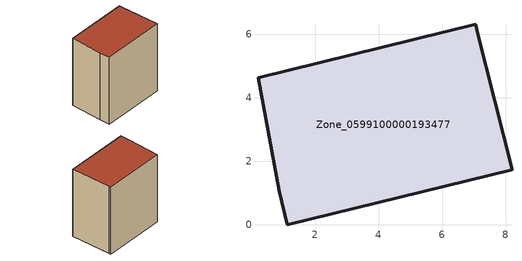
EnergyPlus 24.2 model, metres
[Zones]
Zone_0599100000193477
 floor ground (C_G): 7.06,6.32 7.11,6.08 8.2,1.73 1.12,0 0.86,1.05 0.2,4.63 z0
 wall outside (C_F): 7.06,6.32 0.2,4.63 0.86,1.05 1.12,0 8.2,1.73 7.11,6.08 7.06,6.32 z0:7.82
 roof outside (C_R): 7.11,6.08 7.06,6.32 0.2,4.63 0.86,1.05 1.12,0 8.2,1.73 z7.82
[BUILDING]
Pand.0599100000193477: North Axis=0; Terrain=City; Loads Convergence Tolerance Value=0.04; Temperature Convergence Tolerance Value=0.4; Solar Distribution=FullExterior; Maximum Number of Warmup Days=25; Minimum Number of Warmup Days=1
[Site:Location]
Rotterdam.The.Hague.AP_ZH_NLD Design_Conditions: Latitude=51.96; Longitude=4.45; Time Zone=1; Elevation=-4.5
[SITE:GROUNDTEMPERATURE:BUILDINGSURFACE]
18, 18, 18, 18, 18, 18, 18, 18, 18, 18, 18, 18
[MATERIAL] Thermal Absorptance=0.9; Solar Absorptance=0.7; Visible Absorptance=0.7
Name | Roughness | Thickness | Conductivity | Density | Specific Heat
G.TI.1946 | MediumSmooth | 0.15 | 1 | 540 | 1210
F.TI.1946 | Rough | 0.3 | 0.857143 | 1920 | 840
R.TI.1946 | MediumRough | 0.2 | 0.1 | 1500 | 1000
[CONSTRUCTION]
C_G: G.TI.1946
C_F: F.TI.1946
C_R: R.TI.1946
[ZONE]
Zone_0599100000193477: Type=1; Multiplier=1; Ceiling Height=Autocalculate; Volume=Autocalculate; Floor Area=autocalculate; Part of Total Floor Area=Yes
[ZONEINFILTRATION:DESIGNFLOWRATE]
Infil_Zone_0599100000193477: Zone or ZoneList or Space or SpaceList=Zone_0599100000193477; Schedule=AlwaysOn; Design Flow Rate Calculation Method=Flow/Area; Flow Rate per Floor Area=0.003; Constant Term Coefficient=1; Temperature Term Coefficient=0; Velocity Term Coefficient=0; Velocity Squared Term Coefficient=0
[HVACTEMPLATE:ZONE:IDEALLOADSAIRSYSTEM]
Zone_0599100000193477: Maximum Heating Supply Air Temperature=50; Minimum Cooling Supply Air Temperature=13; Maximum Heating Supply Air Humidity Ratio=0.0156; Minimum Cooling Supply Air Humidity Ratio=0.0077; Heating Limit=NoLimit; Cooling Limit=NoLimit; Dehumidification Control Type=ConstantSensibleHeatRatio; Cooling Sensible Heat Ratio=0.7; Dehumidification Setpoint=60; Humidification Control Type=None; Humidification Setpoint=30; Outdoor Air Method=None; Outdoor Air Flow Rate per Person=0.00944; Outdoor Air Flow Rate per Zone Floor Area=0; Outdoor Air Flow Rate per Zone=0; Demand Controlled Ventilation Type=None; Outdoor Air Economizer Type=NoEconomizer; Heat Recovery Type=None; Sensible Heat Recovery Effectiveness=0.7; Latent Heat Recovery Effectiveness=0.65
[ZONECONTROL:THERMOSTAT]
ThermostatControl_Zone_0599100000193477: Zone or ZoneList=Zone_0599100000193477; Control Type Schedule=DualSetpointControlType; Control 1=Thermostat_Zone_0599100000193477; Temperature Difference Between Cutout And Setpoint=0
[THERMOSTATSETPOINT:DUALSETPOINT]
Thermostat_Zone_0599100000193477: Heating Setpoint Temperature Schedule=HeatingSetpoint_Zone_0599100000193477; Cooling Setpoint Temperature Schedule=CoolingSetpoint_Zone_0599100000193477
[SCHEDULE:COMPACT]
HeatingSetpoint_Zone_0599100000193477: Through: 12/31, For: AllDays, Until: 24:00, 21
CoolingSetpoint_Zone_0599100000193477: Through: 12/31, For: AllDays, Until: 24:00, 24
DualSetpointControlType: Through: 12/31, For: AllDays, Until: 24:00, 4
AlwaysOn: Through: 12/31, For: AllDays, Until: 24:00, 1
